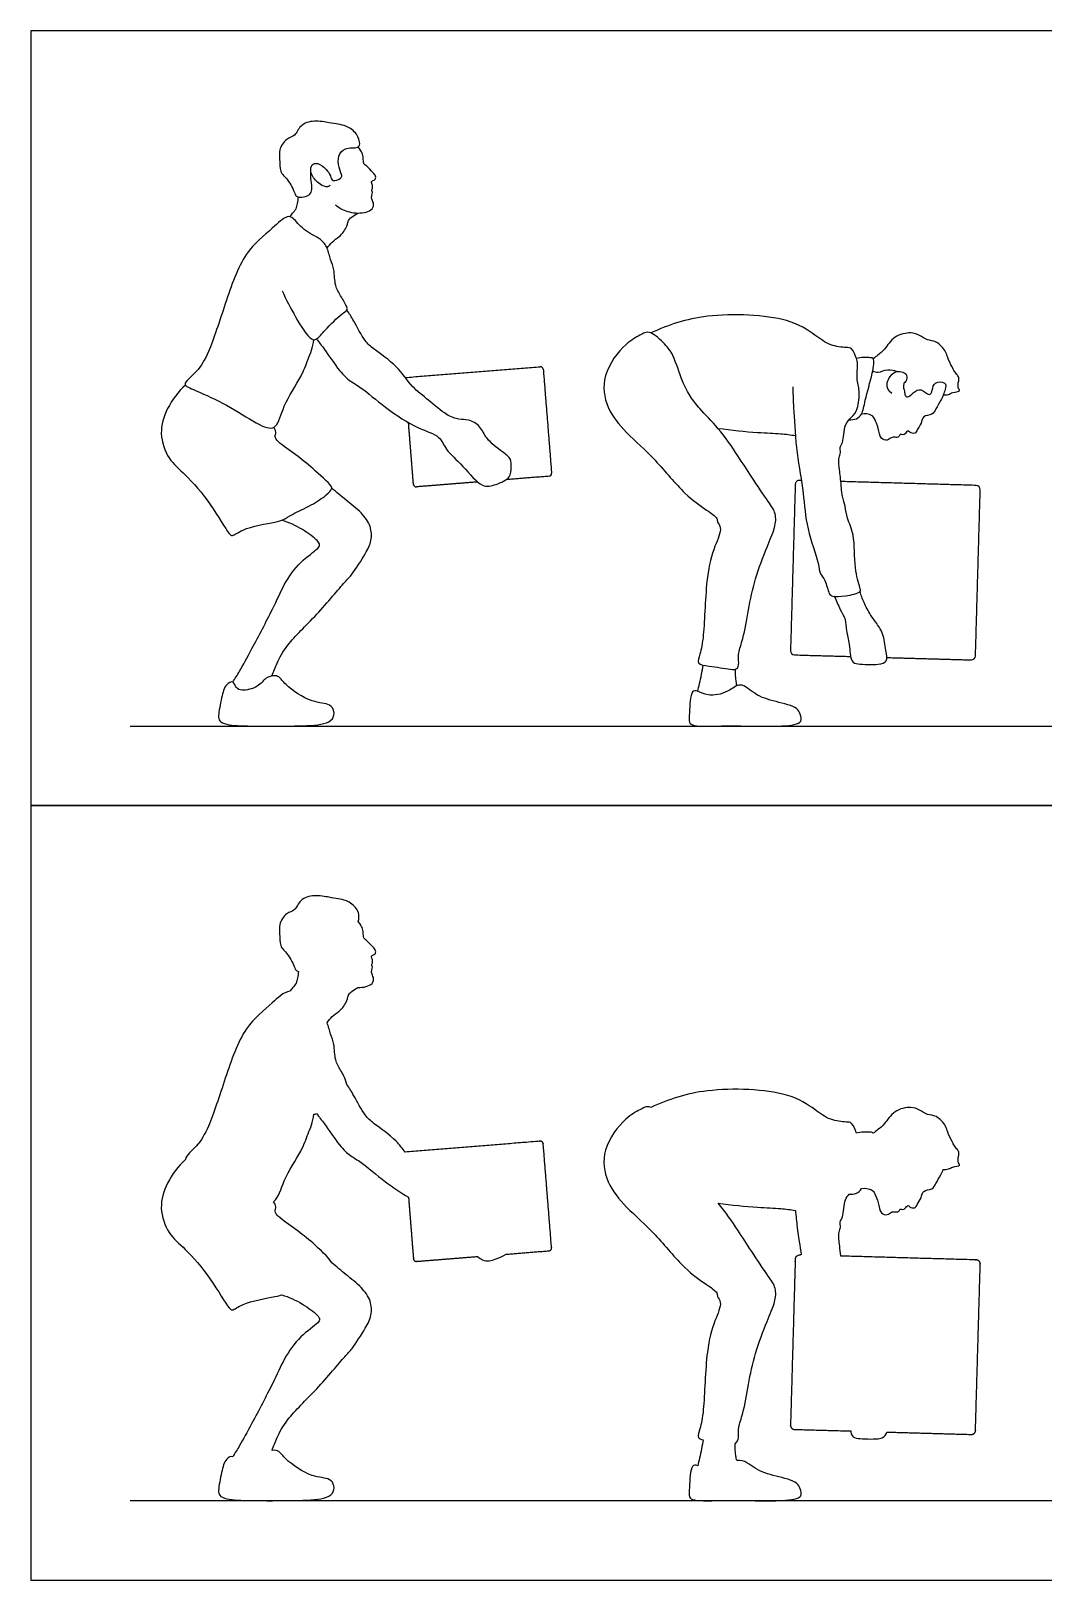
# Model space of a CAD drawing. Header units: millimetres. Extents: x 10.5 to 30.4, y -4.5 to 5.4.
# Drawn here: x 10.521 to 13.11, y -4.519 to -0.556 of the extents above; entities that cross this region are included whole.
import ezdxf

# ---------------------------------------------------------------- set-up
doc = ezdxf.new("R2010")
doc.units = ezdxf.units.MM
for name, color, linetype, true_color in [('AG-DIAGRAM', 7, 'Continuous', 0xfecc66), ('AG-OUTLINE', 7, 'Continuous', 0x8000ff), ('AG-PEOPLE', 7, 'Continuous', 0x66ccff), ('X-VPRT', 6, 'Continuous', 0xff00ff)]:
    doc.layers.add(name, color=color, linetype=linetype, true_color=true_color)

msp = doc.modelspace()

# ---------------------------------------------------------------- linework, layer by layer
at = {"layer": 'AG-DIAGRAM'}
for p, q in [((10.7748, -2.3343), (17.7344, -2.3343)), ((10.7748, -4.3155), (17.7344, -4.3155))]:
    msp.add_line(p, q, dxfattribs=at)
at = {"layer": 'AG-OUTLINE'}
for points, knots in [([(11.358, -2.8338), (11.3621, -2.8198), (11.3555, -2.7987), (11.3285, -2.7798), (11.3062, -2.776), (11.2832, -2.7724), (11.2457, -2.7649), (11.2083, -2.7763), (11.1974, -2.8073), (11.1731, -2.8112), (11.1536, -2.8421), (11.158, -2.8649), (11.1555, -2.8989), (11.1787, -2.9155), (11.1957, -2.9521), (11.198, -2.9598), (11.2049, -2.962)], [3.54716, 3.54716, 3.54716, 3.54716, 3.846496, 4.17929, 4.45286, 4.732921, 5.094858, 5.447227, 5.759016, 6.034405, 6.36772, 6.653083, 6.975353, 7.284798, 7.650926, 7.838057, 7.838057, 7.838057, 7.838057]), ([(11.357, -3.0031), (11.3714, -3.0033), (11.3965, -2.9975), (11.3982, -2.9772), (11.3911, -2.9671), (11.3924, -2.9579), (11.3953, -2.9509), (11.3912, -2.9455), (11.3957, -2.9374), (11.3936, -2.928), (11.3892, -2.9214), (11.4026, -2.919), (11.4031, -2.9082), (11.395, -2.8989), (11.38, -2.8833), (11.3703, -2.8767), (11.3713, -2.8626), (11.369, -2.8495), (11.3638, -2.8427), (11.358, -2.8338)], [0.613794, 0.613794, 0.613794, 0.613794, 0.971867, 1.203392, 1.403495, 1.576498, 1.731316, 1.868845, 2.03761, 2.220685, 2.355303, 2.540836, 2.710497, 2.915904, 3.189256, 3.382589, 3.591011, 3.806348, 4.003349, 4.003349, 4.003349, 4.003349]), ([(11.2049, -2.962), (11.2044, -2.9676), (11.2023, -2.9787), (11.2002, -2.9924), (11.1897, -3.0039), (11.1853, -3.0096), (11.1829, -3.0124)], [-0.8366545, -0.8366545, -0.8366545, -0.8366545, -0.6072046, -0.4001135, -0.1850128, 0, 0, 0, 0]), ([(11.2782, -3.0934), (11.2824, -3.0877), (11.2907, -3.0763), (11.3129, -3.0623), (11.3292, -3.0405), (11.3329, -3.0177), (11.3435, -3.0117), (11.357, -3.0031)], [0, 0, 0, 0, 0.258025, 0.539895, 0.945579, 1.202, 1.43225, 1.43225, 1.43225, 1.43225]), ([(11.1829, -3.0124), (11.1664, -3.0156), (11.1345, -3.0467), (11.0616, -3.1048), (11.0181, -3.2333), (10.9782, -3.3569), (10.9495, -3.4066), (10.9181, -3.4318), (10.9158, -3.4433)], [5.022748, 5.022748, 5.022748, 5.022748, 5.437138, 6.011951, 6.710367, 7.388627, 7.84851, 8.229024, 8.229024, 8.229024, 8.229024]), ([(11.3291, -3.2513), (11.3242, -3.2344), (11.3125, -3.2132), (11.2971, -3.1897), (11.2978, -3.1478), (11.2866, -3.1233), (11.2819, -3.1024), (11.2782, -3.0934)], [2.09553, 2.09553, 2.09553, 2.09553, 2.442806, 2.783217, 3.178919, 3.509625, 3.853278, 3.853278, 3.853278, 3.853278]), ([(11.478, -3.4239), (11.471, -3.4149), (11.4487, -3.3869), (11.3984, -3.3516), (11.3741, -3.332), (11.3469, -3.2784), (11.3351, -3.2608), (11.3291, -3.2513)], [8.363868, 8.363868, 8.363868, 8.363868, 8.602335, 9.074371, 9.393169, 9.813848, 10.136776, 10.136776, 10.136776, 10.136776]), ([(12.6324, -3.3756), (12.6296, -3.3678), (12.622, -3.3469), (12.605, -3.3477), (12.5629, -3.3433), (12.5239, -3.313), (12.4533, -3.2656), (12.2444, -3.2566), (12.1524, -3.2892), (12.1065, -3.3099)], [13.47123, 13.47123, 13.47123, 13.47123, 13.857345, 14.140919, 14.606908, 15.117039, 15.784838, 16.834154, 17.742005, 17.742005, 17.742005, 17.742005]), ([(11.1414, -3.5515), (11.1549, -3.5394), (11.1652, -3.4926), (11.2135, -3.4228), (11.2281, -3.3797), (11.2421, -3.3471), (11.2444, -3.3272)], [10.097983, 10.097983, 10.097983, 10.097983, 10.531909, 11.07643, 11.482022, 11.864927, 11.864927, 11.864927, 11.864927]), ([(11.2507, -3.3254), (11.2578, -3.3342), (11.2722, -3.3511), (11.3084, -3.4073), (11.3376, -3.4343), (11.3683, -3.4503), (11.4204, -3.4967), (11.4666, -3.5282), (11.4865, -3.5394)], [0, 0, 0, 0, 0.325163, 0.778998, 1.128895, 1.447267, 1.942857, 2.331062, 2.331062, 2.331062, 2.331062]), ([(12.1065, -3.3099), (12.1003, -3.3074), (12.0906, -3.3087), (12.0765, -3.3167), (12.0372, -3.3378), (11.9782, -3.4165), (11.9905, -3.5036), (12.0439, -3.5675), (12.1192, -3.6328), (12.1891, -3.7216), (12.2451, -3.7605), (12.2777, -3.782), (12.2754, -3.7944), (12.2906, -3.8095), (12.2664, -3.8609), (12.2465, -3.9333), (12.2432, -4.0811), (12.234, -4.1278), (12.2234, -4.1545), (12.2346, -4.1587), (12.2403, -4.1598)], [-16.83833, -16.83833, -16.83833, -16.83833, -16.547959, -16.266186, -15.783677, -15.066937, -14.402263, -13.741772, -12.998328, -12.21187, -11.593531, -11.167118, -10.938209, -10.639403, -10.12315, -9.453152, -8.559431, -8.0373, -7.687431, -7.464594, -7.464594, -7.464594, -7.464594]), ([(12.8545, -3.4682), (12.8589, -3.4685), (12.8686, -3.4682), (12.8773, -3.4612), (12.9016, -3.4594), (12.8885, -3.449), (12.8969, -3.4265), (12.8907, -3.4177), (12.8818, -3.4081), (12.8774, -3.3967), (12.864, -3.3725), (12.863, -3.3576), (12.8371, -3.3287), (12.8139, -3.3302), (12.7932, -3.3152), (12.7715, -3.307), (12.7269, -3.316), (12.7058, -3.3519), (12.6874, -3.3663), (12.6794, -3.3729), (12.6754, -3.3758)], [0, 0, 0, 0, 0.267978, 0.529526, 0.837537, 1.060686, 1.407799, 1.642333, 1.89949, 2.163785, 2.541884, 2.836994, 3.271703, 3.62126, 3.980203, 4.332719, 4.809768, 5.280072, 5.632145, 5.915646, 5.915646, 5.915646, 5.915646]), ([(12.6754, -3.3758), (12.674, -3.3734), (12.6662, -3.3735), (12.6434, -3.3718), (12.6324, -3.3756)], [2.1480102, 2.1480102, 2.1480102, 2.1480102, 2.3644769, 2.7995241, 2.7995241, 2.7995241, 2.7995241]), ([(10.9158, -3.4433), (10.8971, -3.46), (10.867, -3.5015), (10.8469, -3.5661), (10.8705, -3.6343), (10.9182, -3.6727), (10.9793, -3.7427), (11.0246, -3.822), (11.0369, -3.8311), (11.0629, -3.8081), (11.1396, -3.795), (11.1581, -3.7909), (11.1628, -3.7891)], [0, 0, 0, 0, 0.484605, 0.936565, 1.389543, 1.820132, 2.375969, 2.900638, 3.0739, 3.381597, 3.892207, 4.099631, 4.099631, 4.099631, 4.099631]), ([(12.6452, -3.5176), (12.6537, -3.5155), (12.6729, -3.5189), (12.6795, -3.5306), (12.6893, -3.5534), (12.6921, -3.5813), (12.7119, -3.5867), (12.7212, -3.5766), (12.7307, -3.5766), (12.7411, -3.5778), (12.7432, -3.5677), (12.7519, -3.5719), (12.7567, -3.5684), (12.7644, -3.5577), (12.7677, -3.5654), (12.7832, -3.5691), (12.7874, -3.5568), (12.7996, -3.5418), (12.8004, -3.5205), (12.8278, -3.5212), (12.8353, -3.5031), (12.8463, -3.4863), (12.8525, -3.473), (12.8545, -3.4682)], [-9.127127, -9.127127, -9.127127, -9.127127, -8.750305, -8.489592, -8.120815, -7.740355, -7.449648, -7.192169, -6.966443, -6.74472, -6.548141, -6.352973, -6.170907, -5.933855, -5.761764, -5.495634, -5.252261, -4.92534, -4.616172, -4.274028, -3.965439, -3.596382, -3.390377, -3.390377, -3.390377, -3.390377]), ([(12.6136, -3.5319), (12.6198, -3.5326), (12.6329, -3.5307), (12.6421, -3.5233), (12.6452, -3.5176)], [0, 0, 0, 0, 0.3187871, 0.6279235, 0.6279235, 0.6279235, 0.6279235]), ([(11.2903, -3.7074), (11.2815, -3.6923), (11.2387, -3.6538), (11.2019, -3.6236), (11.1541, -3.5914), (11.1435, -3.5761), (11.1488, -3.5637), (11.1441, -3.5551), (11.1414, -3.5515)], [5.518419, 5.518419, 5.518419, 5.518419, 5.99246, 6.438876, 6.881174, 7.119175, 7.32126, 7.539269, 7.539269, 7.539269, 7.539269]), ([(12.3217, -4.1703), (12.3312, -4.163), (12.3311, -4.1461), (12.3296, -4.1272), (12.3444, -4.0892), (12.3555, -4.0161), (12.3722, -3.9398), (12.402, -3.8585), (12.4247, -3.8105), (12.428, -3.7707), (12.4055, -3.7407), (12.3632, -3.6765), (12.3292, -3.6244), (12.2973, -3.5767), (12.2789, -3.5548)], [-6.574986, -6.574986, -6.574986, -6.574986, -6.238164, -5.90757, -5.440662, -4.791221, -4.111491, -3.410398, -2.85945, -2.412228, -1.959789, -1.3048, -0.695298, 0, 0, 0, 0]), ([(12.2789, -3.5548), (12.3122, -3.5592), (12.3771, -3.5661), (12.4372, -3.5677), (12.4637, -3.5714), (12.4762, -3.5733)], [-1.763578, -1.763578, -1.763578, -1.763578, -1.023145, -0.454338, 0, 0, 0, 0]), ([(12.5924, -3.69), (12.5903, -3.6702), (12.5868, -3.6483), (12.587, -3.6288), (12.593, -3.6164), (12.5881, -3.6018), (12.6003, -3.5908), (12.5996, -3.5486), (12.61, -3.5356), (12.6136, -3.5319)], [8.947013, 8.947013, 8.947013, 8.947013, 9.409391, 9.735381, 10.00886, 10.281455, 10.570076, 11.077097, 11.320258, 11.320258, 11.320258, 11.320258]), ([(12.4762, -3.5733), (12.4774, -3.5876), (12.4814, -3.627), (12.4877, -3.6644), (12.4913, -3.6871)], [1.0473836, 1.0473836, 1.0473836, 1.0473836, 1.3451996, 1.8531363, 1.8531363, 1.8531363, 1.8531363]), ([(11.1375, -4.1871), (11.1411, -4.176), (11.1503, -4.153), (11.1766, -4.1028), (11.2515, -4.034), (11.3226, -3.9468), (11.3423, -3.9288), (11.3768, -3.8742), (11.3929, -3.8427), (11.3916, -3.8031), (11.3663, -3.7685), (11.3265, -3.7378), (11.3026, -3.7173), (11.2903, -3.7074)], [0, 0, 0, 0, 0.331312, 0.739522, 1.319437, 1.901906, 2.199117, 2.63602, 2.975397, 3.308943, 3.669049, 4.065015, 4.449658, 4.449658, 4.449658, 4.449658]), ([(11.6633, -3.6911), (11.6676, -3.6948), (11.6834, -3.7055), (11.7063, -3.6994), (11.7289, -3.6904), (11.7361, -3.6853)], [4.035711, 4.035711, 4.035711, 4.035711, 4.1579366, 4.4843857, 4.7272328, 4.7272328, 4.7272328, 4.7272328]), ([(11.1628, -3.7891), (11.181, -3.795), (11.2139, -3.8098), (11.2528, -3.8388), (11.2608, -3.8516), (11.2543, -3.8637), (11.2054, -3.8957), (11.1672, -3.9533), (11.1395, -4.017), (11.0868, -4.1156), (11.0558, -4.1735), (11.0429, -4.1938), (11.0369, -4.2033)], [-3.903897, -3.903897, -3.903897, -3.903897, -3.48123, -3.097586, -2.903275, -2.723108, -2.305625, -1.839448, -1.368768, -0.774986, -0.323064, 0, 0, 0, 0]), ([(12.2403, -4.1598), (12.2378, -4.1746), (12.2324, -4.2008), (12.2276, -4.2206), (12.2262, -4.2263)], [-0.8346424, -0.8346424, -0.8346424, -0.8346424, -0.3405257, -0.0878291, -0.0878291, -0.0878291, -0.0878291]), ([(12.6175, -4.1375), (12.6183, -4.1421), (12.6215, -4.1535), (12.6368, -4.1577), (12.6869, -4.159), (12.7053, -4.1543), (12.71, -4.1402)], [2.001259, 2.001259, 2.001259, 2.001259, 2.179377, 2.520224, 3.109267, 3.495069, 3.495069, 3.495069, 3.495069]), ([(11.0006, -4.2888), (11.0002, -4.2948), (11.0015, -4.3036), (11.0245, -4.3139), (11.0875, -4.316), (11.1915, -4.3157), (11.2671, -4.3133), (11.2941, -4.2994), (11.298, -4.2772), (11.2849, -4.2565), (11.2369, -4.2575), (11.1725, -4.213), (11.1566, -4.1888), (11.1471, -4.1865), (11.1375, -4.1871)], [-6.410622, -6.410622, -6.410622, -6.410622, -6.202744, -5.946811, -5.499169, -4.902857, -4.411954, -4.124165, -3.876497, -3.626117, -3.243433, -2.741694, -2.446172, -2.24494, -2.24494, -2.24494, -2.24494]), ([(12.326, -4.2126), (12.3253, -4.2092), (12.3224, -4.1927), (12.3214, -4.1797), (12.3217, -4.1703)], [-0.5087683, -0.5087683, -0.5087683, -0.5087683, -0.3917589, 0, 0, 0, 0]), ([(11.0369, -4.2033), (11.0327, -4.2013), (11.0165, -4.2091), (11.0084, -4.2432), (11.0012, -4.2777), (11.0006, -4.2888)], [-0.9425565, -0.9425565, -0.9425565, -0.9425565, -0.7144469, -0.3779449, 0, 0, 0, 0]), ([(12.2262, -4.2263), (12.221, -4.2245), (12.2066, -4.2229), (12.2063, -4.282), (12.2018, -4.3066), (12.2109, -4.3124), (12.2176, -4.3139)], [-1.460123, -1.460123, -1.460123, -1.460123, -1.192205, -0.651008, -0.283664, 0, 0, 0, 0]), ([(12.2176, -4.3139), (12.2334, -4.3174), (12.3055, -4.3128), (12.4331, -4.3187), (12.4973, -4.3096), (12.4876, -4.2844), (12.4817, -4.2665), (12.4235, -4.2526), (12.3735, -4.2383), (12.3469, -4.2111), (12.326, -4.2126)], [-7.099477, -7.099477, -7.099477, -7.099477, -6.40705, -5.501505, -4.963801, -4.642342, -4.327973, -3.761037, -3.184694, -2.68313, -2.68313, -2.68313, -2.68313])]:
    msp.add_open_spline(points, degree=3, knots=knots, dxfattribs=at)
msp.add_open_spline([(11.2444, -3.3272), (11.2465, -3.3272), (11.2486, -3.3266), (11.2507, -3.3254)], degree=3, dxfattribs=at)
for points, weights, knots in [([(11.7361, -3.6853), (11.7911, -3.6809), (11.846, -3.6765), (11.853, -3.676), (11.8524, -3.669), (11.8418, -3.5359), (11.8311, -3.4027), (11.8306, -3.3957), (11.8236, -3.3963), (11.6508, -3.4101), (11.478, -3.4239)], [1, 1, 1, 0.707106781186, 1, 1, 1, 0.707106781187, 1, 1, 1], [-7.157554, -7.157554, -7.157554, -6.814467, -6.814467, -6.780255, -6.780255, -5.948621, -5.948621, -5.914409, -5.914409, -4.835189, -4.835189, -4.835189]), ([(11.4865, -3.5394), (11.4928, -3.6183), (11.4991, -3.6972), (11.4996, -3.7042), (11.5066, -3.7036), (11.5849, -3.6974), (11.6633, -3.6911)], [1, 1, 1, 0.707106781187, 1, 1, 1], [-4.462697, -4.462697, -4.462697, -3.969891, -3.969891, -3.935679, -3.935679, -3.446369, -3.446369, -3.446369]), ([(12.4913, -3.6871), (12.476, -3.6867), (12.4757, -3.697), (12.4697, -3.9099), (12.4636, -4.1228), (12.4633, -4.1331), (12.4736, -4.1334), (12.5455, -4.1355), (12.6175, -4.1375)], [1, 0.707106781187, 1, 1, 1, 0.707106781187, 1, 1, 1], [7.494325, 7.494325, 7.494325, 7.583304, 7.583304, 9.91832, 9.91832, 10.007299, 10.007299, 10.796287, 10.796287, 10.796287]), ([(12.71, -4.1402), (12.8181, -4.1432), (12.9262, -4.1463), (12.9365, -4.1466), (12.9368, -4.1363), (12.9429, -3.9234), (12.9489, -3.7106), (12.9492, -3.7002), (12.9389, -3.6999), (12.7656, -3.695), (12.5924, -3.69)], [1, 1, 1, 0.707106781187, 1, 1, 1, 0.707106781187, 1, 1, 1], [1.342478, 1.342478, 1.342478, 2.518191, 2.518191, 2.60645, 2.60645, 4.922562, 4.922562, 5.010821, 5.010821, 6.89611, 6.89611, 6.89611])]:
    msp.add_rational_spline(points, weights, degree=2, knots=knots, dxfattribs=at)
at = {"layer": 'AG-PEOPLE'}
for centre, radius, start, end in [((11.8242, -1.4221), 0.007, 4.5669, 94.5669), ((11.8454, -1.6884), 0.007, 274.5669, 4.5669), ((11.506, -1.7155), 0.007, 184.5669, 274.5669), ((12.4861, -1.7161), 0.0103, 88.3634, 178.3634), ((12.9386, -1.7291), 0.0103, 358.3634, 88.3634), ((12.4739, -2.1419), 0.0103, 178.3634, 268.3634), ((12.9265, -2.1548), 0.0103, 268.3634, 358.3634)]:
    msp.add_arc(centre, radius, start, end, dxfattribs=at)
for points, knots in [([(11.2861, -0.9518), (11.283, -0.9534), (11.2756, -0.9582), (11.2483, -0.942), (11.2346, -0.9172), (11.2378, -0.8968), (11.2556, -0.8924), (11.277, -0.9101), (11.2872, -0.9254), (11.2905, -0.9438), (11.3145, -0.934), (11.3171, -0.9256), (11.307, -0.9043), (11.3053, -0.8758), (11.3224, -0.8529), (11.3571, -0.857), (11.364, -0.8448), (11.3555, -0.8175), (11.3285, -0.7986), (11.3062, -0.7948), (11.2832, -0.7912), (11.2457, -0.7837), (11.2083, -0.7951), (11.1974, -0.8261), (11.1731, -0.83), (11.1536, -0.8609), (11.158, -0.8837), (11.1555, -0.9177), (11.1787, -0.9343), (11.1957, -0.9709), (11.1992, -0.9825), (11.2267, -0.9807), (11.2371, -0.9721), (11.241, -0.9574), (11.2353, -0.9324), (11.2365, -0.9213), (11.237, -0.9155)], [0, 0, 0, 0, 0.180656, 0.480275, 0.779282, 1.009481, 1.219935, 1.50657, 1.753855, 1.959444, 2.209867, 2.362502, 2.625672, 2.922907, 3.20183, 3.512775, 3.690265, 3.976089, 4.293862, 4.555084, 4.822504, 5.168104, 5.504568, 5.802284, 6.065242, 6.383512, 6.655995, 6.963719, 7.259197, 7.608798, 7.787483, 8.061404, 8.262368, 8.471102, 8.751193, 8.982423, 8.982423, 8.982423, 8.982423]), ([(11.2999, -1.0007), (11.3054, -1.0054), (11.3177, -1.0146), (11.3557, -1.0257), (11.3965, -1.0163), (11.3982, -0.996), (11.3911, -0.9859), (11.3924, -0.9767), (11.3953, -0.9697), (11.3912, -0.9643), (11.3957, -0.9562), (11.3936, -0.9468), (11.3892, -0.9402), (11.4026, -0.9378), (11.4031, -0.927), (11.395, -0.9177), (11.38, -0.9021), (11.3703, -0.8955), (11.3713, -0.8814), (11.369, -0.8683), (11.3638, -0.8615), (11.358, -0.8526)], [0, 0, 0, 0, 0.271189, 0.637945, 0.993467, 1.223342, 1.42202, 1.593789, 1.747505, 1.884054, 2.051616, 2.233387, 2.367046, 2.551256, 2.719709, 2.923653, 3.195056, 3.387012, 3.593949, 3.807751, 4.003349, 4.003349, 4.003349, 4.003349]), ([(11.1829, -1.0312), (11.1853, -1.0284), (11.1897, -1.0227), (11.2002, -1.0112), (11.2023, -0.9975), (11.2044, -0.9864), (11.2049, -0.9808)], [0, 0, 0, 0, 0.1850128, 0.4001135, 0.6072046, 0.8366545, 0.8366545, 0.8366545, 0.8366545]), ([(11.1636, -1.2214), (11.1733, -1.2444), (11.1944, -1.2833), (11.2337, -1.3483), (11.2533, -1.3455), (11.2734, -1.3203), (11.3137, -1.2803), (11.3323, -1.2702), (11.3274, -1.259), (11.3125, -1.232), (11.2971, -1.2085), (11.2978, -1.1666), (11.2866, -1.142), (11.2796, -1.1107), (11.2629, -1.0865), (11.2167, -1.0682), (11.1936, -1.0342), (11.1739, -1.0271), (11.1345, -1.0655), (11.0616, -1.1236), (11.0181, -1.2521), (10.9782, -1.3757), (10.9495, -1.4254), (10.9123, -1.4553), (10.9169, -1.466), (10.9585, -1.4825), (11.0307, -1.5166), (11.1007, -1.5627), (11.1284, -1.5735), (11.1524, -1.5699), (11.1652, -1.5114), (11.2135, -1.4416), (11.2281, -1.3985), (11.2421, -1.3659), (11.2444, -1.346)], [0, 0, 0, 0, 0.482069, 0.94591, 1.147174, 1.461449, 1.89241, 2.124851, 2.292978, 2.601244, 2.903417, 3.25467, 3.548228, 3.857238, 4.152409, 4.543449, 4.895595, 5.114749, 5.503254, 6.04216, 6.69695, 7.332842, 7.763998, 8.120743, 8.264655, 8.617473, 9.138252, 9.649874, 9.94417, 10.177412, 10.591832, 11.111875, 11.499234, 11.864927, 11.864927, 11.864927, 11.864927]), ([(11.2782, -1.1122), (11.2824, -1.1065), (11.2907, -1.0951), (11.3129, -1.0811), (11.3292, -1.0593), (11.3329, -1.0365), (11.3435, -1.0305), (11.357, -1.0219)], [0, 0, 0, 0, 0.258025, 0.539895, 0.945579, 1.202, 1.43225, 1.43225, 1.43225, 1.43225]), ([(11.2507, -1.3442), (11.2578, -1.353), (11.2722, -1.3699), (11.3084, -1.4261), (11.3376, -1.4531), (11.3683, -1.4691), (11.4277, -1.522), (11.5071, -1.5736), (11.5677, -1.5899), (11.5808, -1.6295), (11.6269, -1.6669), (11.672, -1.7274), (11.7097, -1.7173), (11.7488, -1.7009), (11.749, -1.6727), (11.7502, -1.6499), (11.7257, -1.6326), (11.6837, -1.6005), (11.6723, -1.5668), (11.64, -1.549), (11.6149, -1.5511), (11.5815, -1.5388), (11.5379, -1.4999), (11.4939, -1.4676), (11.4592, -1.4131), (11.3984, -1.3704), (11.3741, -1.3508), (11.3469, -1.2972), (11.3351, -1.2796), (11.3291, -1.2701)], [0, 0, 0, 0, 0.325163, 0.778998, 1.128895, 1.447267, 1.942857, 2.49868, 2.920737, 3.25497, 3.691396, 4.157937, 4.484386, 4.830979, 5.109692, 5.362123, 5.657481, 6.061817, 6.392754, 6.713519, 6.988142, 7.312248, 7.738217, 8.150493, 8.602335, 9.074371, 9.393169, 9.813848, 10.136776, 10.136776, 10.136776, 10.136776]), ([(12.4693, -1.4667), (12.4699, -1.488), (12.4719, -1.5311), (12.4785, -1.6369), (12.4981, -1.738), (12.5027, -1.827), (12.5361, -1.9148), (12.5377, -1.9454), (12.5537, -1.9599), (12.5609, -1.996), (12.5713, -2.0037), (12.6035, -2.0022), (12.6454, -1.9935), (12.6404, -1.9777), (12.6252, -1.927), (12.6294, -1.846), (12.608, -1.8049), (12.6042, -1.7714), (12.5949, -1.7465), (12.5926, -1.7029), (12.5868, -1.6671), (12.587, -1.6476), (12.593, -1.6352), (12.5881, -1.6206), (12.6003, -1.6096), (12.5995, -1.5617), (12.6207, -1.5451), (12.637, -1.5229), (12.6419, -1.4764), (12.6312, -1.4467), (12.6368, -1.4068), (12.6328, -1.3952), (12.622, -1.3657), (12.605, -1.3665), (12.5629, -1.3621), (12.5239, -1.3318), (12.4533, -1.2844), (12.2444, -1.2754), (12.1524, -1.308), (12.1065, -1.3287)], [0, 0, 0, 0, 0.589151, 1.3452, 2.097604, 2.806734, 3.512872, 3.899996, 4.23273, 4.668341, 4.910566, 5.335197, 5.790973, 6.028499, 6.560886, 7.23361, 7.730781, 8.145088, 8.52392, 9.011898, 9.461635, 9.778712, 10.044714, 10.309857, 10.590586, 11.083745, 11.455816, 11.836206, 12.327136, 12.755754, 13.204111, 13.478402, 13.863869, 14.146967, 14.612173, 15.121447, 15.788125, 16.835679, 17.742005, 17.742005, 17.742005, 17.742005]), ([(12.2789, -1.5736), (12.2973, -1.5955), (12.3292, -1.6432), (12.3632, -1.6953), (12.4055, -1.7595), (12.428, -1.7895), (12.4247, -1.8293), (12.402, -1.8773), (12.3722, -1.9586), (12.3555, -2.0349), (12.3444, -2.108), (12.3296, -2.146), (12.3311, -2.1649), (12.3313, -2.19), (12.3072, -2.1898), (12.258, -2.1803), (12.2217, -2.1774), (12.234, -2.1466), (12.2432, -2.0999), (12.2465, -1.9521), (12.2664, -1.8797), (12.2906, -1.8283), (12.2754, -1.8132), (12.2777, -1.8008), (12.2451, -1.7793), (12.1891, -1.7404), (12.1192, -1.6516), (12.0439, -1.5863), (11.9905, -1.5224), (11.9782, -1.4353), (12.0372, -1.3566), (12.0765, -1.3355), (12.0906, -1.3275), (12.1087, -1.3251), (12.1442, -1.3582), (12.1652, -1.3845), (12.1855, -1.4531), (12.2073, -1.4916), (12.2312, -1.5242), (12.2622, -1.5537), (12.2789, -1.5736)], [0, 0, 0, 0, 0.680263, 1.276586, 1.917412, 2.360067, 2.797618, 3.336653, 4.022586, 4.687619, 5.323016, 5.779828, 6.103274, 6.432813, 6.749741, 7.295408, 7.687431, 8.0373, 8.559431, 9.453152, 10.12315, 10.639403, 10.938209, 11.167118, 11.593531, 12.21187, 12.998328, 13.741772, 14.402263, 15.066937, 15.783677, 16.266186, 16.547959, 16.83833, 17.333265, 17.779713, 18.39453, 18.888225, 19.345572, 19.962392, 19.962392, 19.962392, 19.962392]), ([(12.8545, -1.487), (12.8589, -1.4873), (12.8686, -1.487), (12.8773, -1.48), (12.9016, -1.4782), (12.8885, -1.4678), (12.8969, -1.4453), (12.8907, -1.4365), (12.8818, -1.4269), (12.8774, -1.4155), (12.864, -1.3913), (12.863, -1.3764), (12.8371, -1.3475), (12.8139, -1.349), (12.7932, -1.334), (12.7715, -1.3258), (12.7269, -1.3348), (12.7058, -1.3707), (12.6874, -1.3851), (12.6794, -1.3917), (12.6754, -1.3946)], [0, 0, 0, 0, 0.267978, 0.529526, 0.837537, 1.060686, 1.407799, 1.642333, 1.89949, 2.163785, 2.541884, 2.836994, 3.271703, 3.62126, 3.980203, 4.332719, 4.809768, 5.280072, 5.632145, 5.915646, 5.915646, 5.915646, 5.915646]), ([(12.6136, -1.5507), (12.6198, -1.5514), (12.6329, -1.5495), (12.6486, -1.5367), (12.6539, -1.4985), (12.6732, -1.4366), (12.6794, -1.3922), (12.6662, -1.3923), (12.6434, -1.3906), (12.6324, -1.3944)], [0, 0, 0, 0, 0.318787, 0.627924, 1.074921, 1.697547, 2.14801, 2.364477, 2.799524, 2.799524, 2.799524, 2.799524]), ([(12.6738, -1.4256), (12.6783, -1.4274), (12.6882, -1.4317), (12.7126, -1.4193), (12.7282, -1.4243), (12.7354, -1.4272)], [0, 0, 0, 0, 0.280252, 0.650528, 1.008024, 1.008024, 1.008024, 1.008024]), ([(12.7232, -1.4838), (12.7111, -1.4757), (12.7092, -1.459), (12.7146, -1.4436), (12.731, -1.4249), (12.747, -1.4281), (12.7616, -1.4324), (12.7615, -1.449), (12.7566, -1.4548), (12.7538, -1.4573)], [0, 0, 0, 0, 0.365246, 0.709205, 1.095374, 1.414823, 1.714395, 2.017845, 2.290854, 2.290854, 2.290854, 2.290854]), ([(10.9158, -1.4621), (10.8971, -1.4788), (10.867, -1.5203), (10.8469, -1.5849), (10.8705, -1.6531), (10.9182, -1.6915), (10.9793, -1.7615), (11.0246, -1.8408), (11.0369, -1.8499), (11.0629, -1.8269), (11.1444, -1.813), (11.1671, -1.8076), (11.1899, -1.7909), (11.2384, -1.7702), (11.2747, -1.7454), (11.2916, -1.7281), (11.2891, -1.7179), (11.2387, -1.6726), (11.2019, -1.6424), (11.1541, -1.6102), (11.1435, -1.5949), (11.1488, -1.5825), (11.1441, -1.5739), (11.1414, -1.5703)], [0, 0, 0, 0, 0.484605, 0.936565, 1.389543, 1.820132, 2.375969, 2.900638, 3.0739, 3.381597, 3.892207, 4.163113, 4.447618, 4.85654, 5.236839, 5.490287, 5.643785, 6.088418, 6.50714, 6.922, 7.145236, 7.334785, 7.539269, 7.539269, 7.539269, 7.539269]), ([(12.7538, -1.4573), (12.7504, -1.4685), (12.7568, -1.4777), (12.7547, -1.4865), (12.7638, -1.4966), (12.7774, -1.4803), (12.7979, -1.468), (12.8194, -1.4927), (12.8275, -1.4745), (12.8295, -1.4525), (12.8628, -1.4528), (12.8597, -1.4749), (12.8488, -1.5014), (12.8353, -1.5219), (12.8278, -1.54), (12.8004, -1.5393), (12.7996, -1.5606), (12.7874, -1.5756), (12.7832, -1.5879), (12.7677, -1.5842), (12.7644, -1.5765), (12.7567, -1.5872), (12.7519, -1.5907), (12.7432, -1.5865), (12.7411, -1.5966), (12.7307, -1.5954), (12.7212, -1.5954), (12.7119, -1.6055), (12.6921, -1.6001), (12.6893, -1.5722), (12.6795, -1.5494), (12.6729, -1.5377), (12.6537, -1.5343), (12.6452, -1.5364)], [0, 0, 0, 0, 0.282528, 0.508305, 0.732023, 1.053345, 1.403615, 1.770849, 2.043645, 2.383507, 2.745729, 3.052512, 3.465811, 3.84358, 4.159455, 4.509677, 4.826143, 5.160782, 5.409901, 5.682314, 5.858467, 6.101116, 6.28748, 6.487256, 6.688475, 6.915433, 7.146488, 7.410046, 7.707616, 8.097058, 8.474541, 8.741409, 9.127127, 9.127127, 9.127127, 9.127127]), ([(12.4762, -1.5921), (12.4637, -1.5902), (12.4372, -1.5865), (12.3771, -1.5849), (12.3122, -1.578), (12.2789, -1.5736)], [0, 0, 0, 0, 0.454338, 1.023145, 1.763578, 1.763578, 1.763578, 1.763578]), ([(11.1375, -2.2059), (11.1411, -2.1948), (11.1503, -2.1718), (11.1766, -2.1216), (11.2515, -2.0528), (11.3226, -1.9656), (11.3423, -1.9476), (11.3768, -1.893), (11.3929, -1.8615), (11.3916, -1.8219), (11.3663, -1.7873), (11.3265, -1.7566), (11.3026, -1.7361), (11.2903, -1.7262)], [0, 0, 0, 0, 0.331312, 0.739522, 1.319437, 1.901906, 2.199117, 2.63602, 2.975397, 3.308943, 3.669049, 4.065015, 4.449658, 4.449658, 4.449658, 4.449658]), ([(11.0369, -2.2221), (11.0429, -2.2126), (11.0558, -2.1923), (11.0868, -2.1344), (11.1395, -2.0358), (11.1672, -1.9721), (11.2054, -1.9145), (11.2543, -1.8825), (11.2608, -1.8704), (11.2528, -1.8576), (11.2139, -1.8286), (11.181, -1.8138), (11.1628, -1.8079)], [0, 0, 0, 0, 0.323064, 0.774986, 1.368768, 1.839448, 2.305625, 2.723108, 2.903275, 3.097586, 3.48123, 3.903897, 3.903897, 3.903897, 3.903897]), ([(12.5757, -2.0024), (12.5807, -2.0135), (12.5899, -2.036), (12.6055, -2.0603), (12.6058, -2.0918), (12.6152, -2.1235), (12.6166, -2.1709), (12.6368, -2.1765), (12.6869, -2.1778), (12.7134, -2.1711), (12.7069, -2.139), (12.7023, -2.0977), (12.6821, -2.0687), (12.6679, -2.0501), (12.6506, -2.0181), (12.6441, -1.9996), (12.6414, -1.99)], [0, 0, 0, 0, 0.446427, 0.838702, 1.238417, 1.679541, 2.161087, 2.466934, 2.99549, 3.341675, 3.725426, 4.211372, 4.640716, 5.00046, 5.438733, 5.843368, 5.843368, 5.843368, 5.843368]), ([(12.2262, -2.2451), (12.2276, -2.2394), (12.2324, -2.2196), (12.2378, -2.1934), (12.2403, -2.1786)], [0.0878291, 0.0878291, 0.0878291, 0.0878291, 0.3405257, 0.8346424, 0.8346424, 0.8346424, 0.8346424]), ([(11.0006, -2.3076), (11.0012, -2.2965), (11.0084, -2.262), (11.0165, -2.2279), (11.0392, -2.217), (11.0448, -2.238), (11.0611, -2.2454), (11.1028, -2.2362), (11.1198, -2.2098), (11.1421, -2.2042), (11.1566, -2.2076), (11.1725, -2.2318), (11.2369, -2.2763), (11.2849, -2.2753), (11.298, -2.296), (11.2941, -2.3182), (11.2671, -2.3321), (11.1915, -2.3345), (11.0875, -2.3348), (11.0245, -2.3327), (11.0015, -2.3224), (11.0002, -2.3136), (11.0006, -2.3076)], [0, 0, 0, 0, 0.377945, 0.714447, 0.942556, 1.168464, 1.39333, 1.746043, 2.05632, 2.31021, 2.508289, 2.799181, 3.293059, 3.669747, 3.916204, 4.159991, 4.443271, 4.926482, 5.513451, 5.954078, 6.206001, 6.410622, 6.410622, 6.410622, 6.410622]), ([(12.3217, -2.1891), (12.3214, -2.1985), (12.3224, -2.2115), (12.3253, -2.228), (12.326, -2.2314)], [0, 0, 0, 0, 0.3917589, 0.5087683, 0.5087683, 0.5087683, 0.5087683]), ([(12.2176, -2.3327), (12.2109, -2.3312), (12.2018, -2.3254), (12.2063, -2.3008), (12.2066, -2.2417), (12.228, -2.2441), (12.2525, -2.2599), (12.3044, -2.2499), (12.3356, -2.2183), (12.3735, -2.2571), (12.4235, -2.2714), (12.4817, -2.2853), (12.4876, -2.3032), (12.4973, -2.3284), (12.4331, -2.3375), (12.3055, -2.3316), (12.2334, -2.3362), (12.2176, -2.3327)], [0, 0, 0, 0, 0.283176, 0.649887, 1.190152, 1.457609, 1.84965, 2.376246, 2.82135, 3.307217, 3.865522, 4.414714, 4.719244, 5.030642, 5.551518, 6.428722, 7.099477, 7.099477, 7.099477, 7.099477])]:
    msp.add_open_spline(points, degree=3, knots=knots, dxfattribs=at)
for points in [[(11.478, -1.4427), (11.6508, -1.4289), (11.8236, -1.4151)], [(11.8311, -1.4215), (11.8418, -1.5547), (11.8524, -1.6878)], [(11.4991, -1.716), (11.4928, -1.6371), (11.4865, -1.5582)], [(11.846, -1.6953), (11.7911, -1.6997), (11.7361, -1.7041)], [(11.6633, -1.7099), (11.5849, -1.7162), (11.5066, -1.7224)], [(12.4757, -1.7158), (12.4697, -1.9287), (12.4636, -2.1416)], [(12.4913, -1.7059), (12.4888, -1.7059), (12.4864, -1.7058)], [(12.9389, -1.7187), (12.7656, -1.7138), (12.5924, -1.7088)], [(12.9368, -2.1551), (12.9429, -1.9422), (12.9489, -1.7294)], [(12.4736, -2.1522), (12.5455, -2.1543), (12.6175, -2.1563)], [(12.71, -2.159), (12.8181, -2.162), (12.9262, -2.1651)]]:
    msp.add_open_spline(points, degree=2, dxfattribs=at)
at = {"layer": 'X-VPRT'}
for points in [[(10.5208, -0.5563), (10.5208, -2.5375), (17.9884, -2.5375), (17.9884, -0.5563)], [(10.5208, -2.5375), (10.5208, -4.5187), (17.9884, -4.5187), (17.9884, -2.5375)]]:
    msp.add_lwpolyline(points, close=True, dxfattribs=at)

doc.saveas('drawing.dxf')
